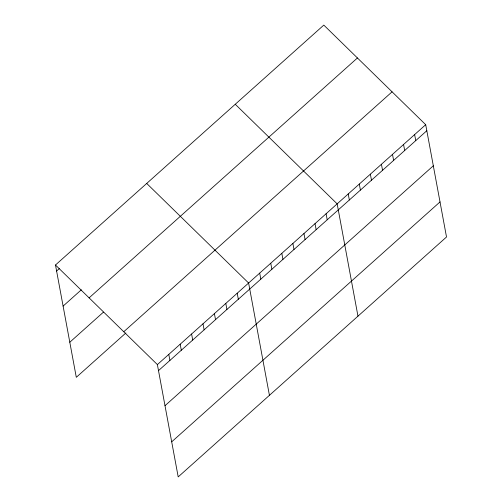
<?xml version="1.0" encoding="UTF-8"?>
<svg xmlns="http://www.w3.org/2000/svg" width="502" height="502" viewBox="0 0 502 502"><rect width="100%" height="100%" fill="white"/><g stroke="black" fill="none" stroke-linecap="round" stroke-linejoin="round"><path stroke-width="0.75" d="M55.484 265.006L323.803 25.1L425.702 124.691L446.516 236.994L178.197 476.9L157.383 364.596L55.484 265.006L76.298 377.309L125.902 332.952M56.6 271.036L59.449 268.488M63.101 306.107L81.343 289.792M89.111 297.868L357.43 57.968M69.797 342.238L103.437 312.156M123.756 331.734L392.075 91.828M157.383 364.596L425.702 124.691M158.5 370.627L426.819 130.721M165.001 405.698L433.32 165.792M171.697 441.829L440.016 201.923M235.256 104.265L337.162 203.862L357.97 316.166M146.709 183.437L248.615 283.028L269.43 395.331M414.633 134.592L415.756 140.616M403.57 144.488L404.687 150.518M392.501 154.384L393.618 160.414M381.432 164.279L382.549 170.31M370.363 174.175L371.48 180.205M359.294 184.071L360.411 190.101M348.225 193.967L349.342 199.997M326.093 213.758L327.21 219.788M315.024 223.654L316.141 229.684M303.955 233.549L305.072 239.579M292.886 243.445L294.003 249.475M281.817 253.341L282.933 259.371M270.747 263.236L271.864 269.267M259.685 273.132L260.802 279.162M237.208 293.224L238.325 299.255M225.806 303.421L226.923 309.452M214.404 313.618L215.521 319.648M202.996 323.815L204.119 329.845M191.595 334.012L192.712 340.042M180.193 344.209L181.31 350.239M168.791 354.399L169.908 360.43"/></g></svg>
